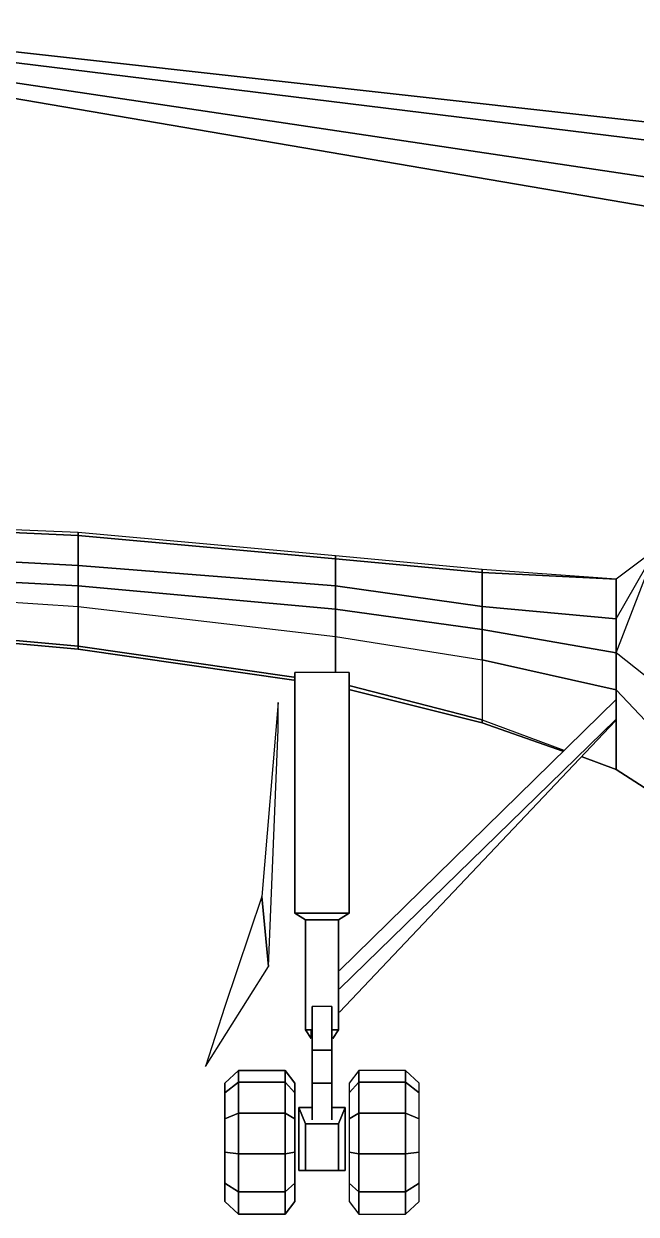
# Model space of a CAD drawing. Header units: millimetres. Extents: x -2415.6 to -2324.5, y 1851.1 to 1878.7.
# Drawn here: x -2381.68 to -2374.91, y 1851.08 to 1864.25 of the extents above; entities that cross this region are included whole.
import ezdxf

# ---------------------------------------------------------------- set-up
doc = ezdxf.new("R2010")
doc.units = ezdxf.units.MM
doc.header["$LTSCALE"] = 10
doc.layers.add('Aeronaves', color=2, linetype='Continuous')

msp = doc.modelspace()

# ---------------------------------------------------------------- linework, layer by layer
at = {"layer": 'Aeronaves'}
for p, q in [((-2384.562, 1864.246), (-2373.845, 1863.054)), ((-2373.845, 1863.054), (-2384.562, 1864.246)), ((-2373.845, 1862.84), (-2384.562, 1864.16)), ((-2384.562, 1864.16), (-2373.845, 1862.84)), ((-2384.562, 1864.01), (-2373.845, 1862.41)), ((-2373.845, 1862.41), (-2384.562, 1864.01)), ((-2373.845, 1862.066), (-2384.562, 1863.892)), ((-2384.562, 1863.892), (-2373.845, 1862.066)), ((-2381.083, 1858.619), (-2388.514, 1858.952)), ((-2381.083, 1858.619), (-2388.514, 1858.952)), ((-2381.083, 1858.587), (-2388.514, 1858.92)), ((-2388.514, 1858.92), (-2381.083, 1858.587)), ((-2388.514, 1858.652), (-2381.083, 1858.254)), ((-2381.083, 1858.254), (-2388.514, 1858.652)), ((-2381.083, 1858.587), (-2381.083, 1858.619)), ((-2378.237, 1858.362), (-2381.083, 1858.619)), ((-2381.083, 1858.619), (-2381.083, 1858.587)), ((-2378.237, 1858.362), (-2381.083, 1858.619)), ((-2378.237, 1858.33), (-2381.083, 1858.587)), ((-2381.083, 1858.587), (-2378.237, 1858.33)), ((-2381.083, 1858.254), (-2381.083, 1858.587)), ((-2381.083, 1858.587), (-2381.083, 1858.254)), ((-2388.514, 1858.437), (-2381.083, 1858.029)), ((-2381.083, 1858.029), (-2388.514, 1858.437)), ((-2374.693, 1858.437), (-2375.134, 1858.104)), ((-2375.134, 1857.664), (-2374.693, 1858.437)), ((-2374.693, 1858.437), (-2375.134, 1858.104)), ((-2375.134, 1857.288), (-2374.693, 1858.437)), ((-2388.514, 1858.287), (-2381.083, 1857.803)), ((-2388.514, 1858.287), (-2381.083, 1857.803)), ((-2378.237, 1858.33), (-2378.237, 1858.362)), ((-2378.237, 1858.362), (-2378.237, 1858.33)), ((-2376.616, 1858.211), (-2378.237, 1858.362)), ((-2376.616, 1858.211), (-2378.237, 1858.362)), ((-2378.237, 1858.029), (-2378.237, 1858.33)), ((-2378.237, 1858.33), (-2378.237, 1858.029)), ((-2376.616, 1858.179), (-2378.237, 1858.33)), ((-2378.237, 1858.33), (-2376.616, 1858.179)), ((-2381.083, 1858.254), (-2378.237, 1858.029)), ((-2381.083, 1858.029), (-2381.083, 1858.254)), ((-2381.083, 1858.254), (-2381.083, 1858.029)), ((-2378.237, 1858.029), (-2381.083, 1858.254)), ((-2376.616, 1858.179), (-2376.616, 1858.211)), ((-2375.134, 1858.104), (-2376.616, 1858.211)), ((-2376.616, 1858.211), (-2376.616, 1858.179)), ((-2375.134, 1858.104), (-2376.616, 1858.211)), ((-2375.134, 1858.104), (-2376.616, 1858.179)), ((-2376.616, 1858.179), (-2375.134, 1858.104)), ((-2376.616, 1857.803), (-2376.616, 1858.179)), ((-2376.616, 1858.179), (-2376.616, 1857.803)), ((-2381.083, 1857.363), (-2388.514, 1858.029)), ((-2388.514, 1858.029), (-2381.083, 1857.363)), ((-2381.083, 1858.029), (-2378.237, 1857.771)), ((-2381.083, 1857.803), (-2381.083, 1858.029)), ((-2381.083, 1858.029), (-2381.083, 1857.803)), ((-2378.237, 1857.771), (-2381.083, 1858.029)), ((-2378.237, 1857.771), (-2378.237, 1858.029)), ((-2378.237, 1858.029), (-2378.237, 1857.771)), ((-2378.237, 1858.029), (-2376.616, 1857.803)), ((-2376.616, 1857.803), (-2378.237, 1858.029)), ((-2375.134, 1858.104), (-2375.134, 1857.664)), ((-2375.134, 1857.664), (-2375.134, 1858.104)), ((-2386.796, 1857.836), (-2381.083, 1857.331)), ((-2381.083, 1857.331), (-2386.796, 1857.836)), ((-2381.083, 1857.803), (-2378.237, 1857.47)), ((-2381.083, 1857.803), (-2381.083, 1857.363)), ((-2381.083, 1857.803), (-2378.237, 1857.47)), ((-2381.083, 1857.363), (-2381.083, 1857.803)), ((-2378.237, 1857.771), (-2378.237, 1857.47)), ((-2378.237, 1857.47), (-2378.237, 1857.771)), ((-2378.237, 1857.771), (-2376.616, 1857.546)), ((-2376.616, 1857.546), (-2378.237, 1857.771)), ((-2376.616, 1857.803), (-2375.134, 1857.664)), ((-2376.616, 1857.546), (-2376.616, 1857.803)), ((-2376.616, 1857.803), (-2376.616, 1857.546)), ((-2375.134, 1857.664), (-2376.616, 1857.803)), ((-2375.134, 1857.664), (-2375.134, 1857.288)), ((-2375.134, 1857.288), (-2375.134, 1857.664)), ((-2376.616, 1857.546), (-2375.134, 1857.288)), ((-2375.134, 1857.288), (-2376.616, 1857.546)), ((-2376.616, 1857.546), (-2376.616, 1857.213)), ((-2376.616, 1857.213), (-2376.616, 1857.546)), ((-2381.083, 1857.331), (-2381.083, 1857.363)), ((-2381.083, 1857.363), (-2381.083, 1857.331)), ((-2378.699, 1857.019), (-2381.083, 1857.363)), ((-2381.083, 1857.363), (-2378.699, 1857.019)), ((-2378.237, 1857.084), (-2378.237, 1857.47)), ((-2378.237, 1857.47), (-2378.237, 1857.084)), ((-2378.237, 1857.47), (-2376.616, 1857.213)), ((-2378.237, 1857.47), (-2376.616, 1857.213)), ((-2378.699, 1856.987), (-2381.083, 1857.331)), ((-2381.083, 1857.331), (-2378.699, 1856.987)), ((-2376.616, 1857.213), (-2376.616, 1856.547)), ((-2375.134, 1856.88), (-2376.616, 1857.213)), ((-2376.616, 1857.213), (-2375.134, 1856.88)), ((-2376.616, 1857.213), (-2376.616, 1856.547)), ((-2374.339, 1856.654), (-2375.134, 1857.288)), ((-2375.134, 1857.288), (-2375.134, 1856.88)), ((-2374.339, 1856.654), (-2375.134, 1857.288)), ((-2375.134, 1856.88), (-2375.134, 1857.288)), ((-2378.688, 1854.41), (-2378.688, 1857.073)), ((-2378.688, 1857.073), (-2378.688, 1854.41)), ((-2378.087, 1857.073), (-2378.688, 1857.073)), ((-2378.087, 1857.073), (-2378.087, 1854.41)), ((-2378.087, 1854.41), (-2378.087, 1857.073)), ((-2378.076, 1856.923), (-2376.616, 1856.547)), ((-2376.616, 1856.547), (-2378.076, 1856.923)), ((-2378.076, 1856.88), (-2376.616, 1856.515)), ((-2376.616, 1856.515), (-2378.076, 1856.88)), ((-2375.134, 1856.88), (-2375.134, 1855.999)), ((-2373.33, 1854.958), (-2375.134, 1856.88)), ((-2375.134, 1856.88), (-2373.33, 1854.958)), ((-2375.134, 1855.999), (-2375.134, 1856.88)), ((-2378.871, 1856.74), (-2379.053, 1854.593)), ((-2378.871, 1856.44), (-2378.871, 1856.74)), ((-2375.134, 1856.772), (-2378.194, 1853.777)), ((-2378.194, 1853.777), (-2375.134, 1856.772)), ((-2378.978, 1853.819), (-2378.871, 1856.44)), ((-2375.144, 1856.547), (-2378.194, 1853.572)), ((-2378.194, 1853.572), (-2375.144, 1856.547)), ((-2375.144, 1856.536), (-2378.194, 1853.315)), ((-2378.194, 1853.315), (-2375.144, 1856.536)), ((-2376.616, 1856.547), (-2376.616, 1856.515)), ((-2376.616, 1856.515), (-2376.616, 1856.547)), ((-2376.616, 1856.547), (-2376.616, 1856.515)), ((-2376.616, 1856.547), (-2375.714, 1856.214)), ((-2376.616, 1856.515), (-2375.724, 1856.203)), ((-2375.724, 1856.203), (-2376.616, 1856.515)), ((-2375.714, 1856.214), (-2375.724, 1856.203)), ((-2375.134, 1855.999), (-2375.51, 1856.139)), ((-2375.51, 1856.139), (-2375.134, 1855.999)), ((-2375.51, 1856.139), (-2375.134, 1855.999)), ((-2375.134, 1855.999), (-2373.598, 1855.022)), ((-2375.134, 1855.999), (-2373.394, 1854.893)), ((-2373.587, 1855.001), (-2375.134, 1855.999)), ((-2375.134, 1855.999), (-2373.587, 1855.001)), ((-2378.871, 1854.893), (-2378.871, 1854.893)), ((-2379.053, 1854.593), (-2379.461, 1853.379)), ((-2378.978, 1853.819), (-2379.053, 1854.593)), ((-2379.053, 1854.593), (-2378.978, 1853.819)), ((-2378.688, 1854.41), (-2378.087, 1854.41)), ((-2378.57, 1854.335), (-2378.688, 1854.41)), ((-2378.688, 1854.41), (-2378.57, 1854.335)), ((-2378.087, 1854.41), (-2378.688, 1854.41)), ((-2378.57, 1854.335), (-2378.57, 1853.121)), ((-2378.57, 1853.121), (-2378.57, 1854.335)), ((-2378.57, 1854.335), (-2378.205, 1854.335)), ((-2378.205, 1854.335), (-2378.57, 1854.335)), ((-2378.087, 1854.41), (-2378.205, 1854.335)), ((-2378.205, 1854.335), (-2378.087, 1854.41)), ((-2378.087, 1854.41), (-2378.205, 1854.335)), ((-2378.205, 1854.335), (-2378.087, 1854.41)), ((-2378.205, 1854.335), (-2378.205, 1853.121)), ((-2378.205, 1853.121), (-2378.205, 1854.335)), ((-2379.676, 1852.713), (-2378.978, 1853.819)), ((-2379.461, 1853.379), (-2379.676, 1852.713)), ((-2378.495, 1852.896), (-2378.495, 1853.379)), ((-2378.495, 1853.379), (-2378.495, 1852.896)), ((-2378.28, 1853.379), (-2378.495, 1853.379)), ((-2378.28, 1853.379), (-2378.28, 1852.896)), ((-2378.28, 1852.896), (-2378.28, 1853.379)), ((-2378.506, 1853.121), (-2378.57, 1853.121)), ((-2378.57, 1853.121), (-2378.506, 1853.121)), ((-2378.506, 1853.121), (-2378.57, 1853.121)), ((-2378.57, 1853.121), (-2378.506, 1853.025)), ((-2378.506, 1853.025), (-2378.57, 1853.121)), ((-2378.506, 1853.025), (-2378.506, 1853.121)), ((-2378.205, 1853.121), (-2378.269, 1853.025)), ((-2378.269, 1853.025), (-2378.205, 1853.121)), ((-2378.205, 1853.121), (-2378.269, 1853.025)), ((-2378.269, 1853.121), (-2378.205, 1853.121)), ((-2378.205, 1853.121), (-2378.269, 1853.121)), ((-2378.269, 1853.025), (-2378.205, 1853.121)), ((-2378.28, 1852.896), (-2378.495, 1852.896)), ((-2378.495, 1852.896), (-2378.28, 1852.896)), ((-2378.495, 1852.896), (-2378.495, 1852.531)), ((-2378.495, 1852.531), (-2378.495, 1852.896)), ((-2378.28, 1852.896), (-2378.28, 1852.531)), ((-2378.28, 1852.531), (-2378.28, 1852.896)), ((-2379.461, 1852.531), (-2379.311, 1852.67)), ((-2379.311, 1852.67), (-2379.461, 1852.531)), ((-2379.311, 1852.67), (-2378.795, 1852.67)), ((-2379.311, 1852.542), (-2379.311, 1852.67)), ((-2379.311, 1852.67), (-2379.311, 1852.542)), ((-2378.795, 1852.67), (-2379.311, 1852.67)), ((-2378.795, 1852.67), (-2378.688, 1852.531)), ((-2378.795, 1852.542), (-2378.795, 1852.67)), ((-2378.795, 1852.67), (-2378.795, 1852.542)), ((-2378.688, 1852.531), (-2378.795, 1852.67)), ((-2377.979, 1852.67), (-2378.087, 1852.531)), ((-2377.979, 1852.67), (-2378.087, 1852.531)), ((-2377.979, 1852.67), (-2377.979, 1852.542)), ((-2377.979, 1852.542), (-2377.979, 1852.67)), ((-2377.464, 1852.67), (-2377.979, 1852.67)), ((-2377.464, 1852.67), (-2377.979, 1852.67)), ((-2377.314, 1852.531), (-2377.464, 1852.67)), ((-2377.464, 1852.67), (-2377.464, 1852.542)), ((-2377.464, 1852.542), (-2377.464, 1852.67)), ((-2377.314, 1852.531), (-2377.464, 1852.67)), ((-2379.311, 1852.542), (-2379.461, 1852.423)), ((-2379.461, 1852.423), (-2379.311, 1852.542)), ((-2379.461, 1852.423), (-2379.461, 1852.531)), ((-2379.461, 1852.531), (-2379.461, 1852.423)), ((-2378.795, 1852.542), (-2379.311, 1852.542)), ((-2379.311, 1852.542), (-2378.795, 1852.542)), ((-2379.311, 1852.198), (-2379.311, 1852.542)), ((-2379.311, 1852.542), (-2379.311, 1852.198)), ((-2378.688, 1852.423), (-2378.795, 1852.542)), ((-2378.795, 1852.542), (-2378.688, 1852.423)), ((-2378.795, 1852.198), (-2378.795, 1852.542)), ((-2378.795, 1852.542), (-2378.795, 1852.198)), ((-2378.688, 1852.423), (-2378.688, 1852.531)), ((-2378.688, 1852.531), (-2378.688, 1852.423)), ((-2378.28, 1852.531), (-2378.495, 1852.531)), ((-2378.495, 1852.531), (-2378.28, 1852.531)), ((-2378.495, 1852.531), (-2378.495, 1852.123)), ((-2378.495, 1852.123), (-2378.495, 1852.531)), ((-2378.28, 1852.123), (-2378.28, 1852.531)), ((-2378.28, 1852.531), (-2378.28, 1852.123)), ((-2377.979, 1852.542), (-2378.087, 1852.423)), ((-2378.087, 1852.423), (-2377.979, 1852.542)), ((-2378.087, 1852.531), (-2378.087, 1852.423)), ((-2378.087, 1852.531), (-2378.087, 1852.423)), ((-2377.979, 1852.542), (-2377.979, 1852.198)), ((-2377.979, 1852.198), (-2377.979, 1852.542)), ((-2377.979, 1852.542), (-2377.464, 1852.542)), ((-2377.464, 1852.542), (-2377.979, 1852.542)), ((-2377.464, 1852.542), (-2377.464, 1852.198)), ((-2377.314, 1852.423), (-2377.464, 1852.542)), ((-2377.464, 1852.542), (-2377.314, 1852.423)), ((-2377.464, 1852.198), (-2377.464, 1852.542)), ((-2377.314, 1852.423), (-2377.314, 1852.531)), ((-2377.314, 1852.423), (-2377.314, 1852.531)), ((-2379.461, 1852.134), (-2379.461, 1852.423)), ((-2379.461, 1852.423), (-2379.461, 1852.134)), ((-2378.688, 1852.134), (-2378.688, 1852.423)), ((-2378.688, 1852.423), (-2378.688, 1852.134)), ((-2378.087, 1852.423), (-2378.087, 1852.134)), ((-2378.087, 1852.423), (-2378.087, 1852.134)), ((-2377.314, 1852.134), (-2377.314, 1852.423)), ((-2377.314, 1852.134), (-2377.314, 1852.423)), ((-2378.645, 1852.262), (-2378.506, 1852.262)), ((-2378.506, 1852.262), (-2378.645, 1852.262)), ((-2378.645, 1852.262), (-2378.57, 1852.08)), ((-2378.645, 1851.564), (-2378.645, 1852.262)), ((-2378.645, 1852.262), (-2378.645, 1851.564)), ((-2378.57, 1852.08), (-2378.645, 1852.262)), ((-2378.269, 1852.262), (-2378.13, 1852.262)), ((-2378.13, 1852.262), (-2378.269, 1852.262)), ((-2378.205, 1852.08), (-2378.13, 1852.262)), ((-2378.13, 1852.262), (-2378.205, 1852.08)), ((-2378.13, 1852.262), (-2378.13, 1851.564)), ((-2378.13, 1851.564), (-2378.13, 1852.262)), ((-2379.461, 1852.134), (-2379.311, 1852.198)), ((-2379.311, 1852.198), (-2379.461, 1852.134)), ((-2379.461, 1851.768), (-2379.461, 1852.134)), ((-2379.461, 1852.134), (-2379.461, 1851.768)), ((-2379.311, 1851.747), (-2379.311, 1852.198)), ((-2379.311, 1852.198), (-2379.311, 1851.747)), ((-2378.795, 1852.198), (-2379.311, 1852.198)), ((-2379.311, 1852.198), (-2378.795, 1852.198)), ((-2378.688, 1852.134), (-2378.795, 1852.198)), ((-2378.795, 1852.198), (-2378.688, 1852.134)), ((-2378.795, 1851.747), (-2378.795, 1852.198)), ((-2378.795, 1852.198), (-2378.795, 1851.747)), ((-2378.688, 1851.768), (-2378.688, 1852.134)), ((-2378.688, 1852.134), (-2378.688, 1851.768)), ((-2378.57, 1852.08), (-2378.57, 1851.564)), ((-2378.57, 1851.564), (-2378.57, 1852.08)), ((-2378.57, 1852.08), (-2378.205, 1852.08)), ((-2378.205, 1852.08), (-2378.57, 1852.08)), ((-2378.205, 1851.564), (-2378.205, 1852.08)), ((-2378.205, 1852.08), (-2378.205, 1851.564)), ((-2377.979, 1852.198), (-2378.087, 1852.134)), ((-2378.087, 1852.134), (-2377.979, 1852.198)), ((-2378.087, 1852.134), (-2378.087, 1851.768)), ((-2378.087, 1852.134), (-2378.087, 1851.768)), ((-2377.979, 1852.198), (-2377.979, 1851.747)), ((-2377.979, 1851.747), (-2377.979, 1852.198)), ((-2377.979, 1852.198), (-2377.464, 1852.198)), ((-2377.464, 1852.198), (-2377.979, 1852.198)), ((-2377.464, 1852.198), (-2377.464, 1851.747)), ((-2377.464, 1852.198), (-2377.314, 1852.134)), ((-2377.314, 1852.134), (-2377.464, 1852.198)), ((-2377.464, 1851.747), (-2377.464, 1852.198)), ((-2377.314, 1851.768), (-2377.314, 1852.134)), ((-2377.314, 1851.768), (-2377.314, 1852.134)), ((-2379.461, 1851.768), (-2379.311, 1851.747)), ((-2379.461, 1851.425), (-2379.461, 1851.768)), ((-2379.461, 1851.768), (-2379.461, 1851.425)), ((-2379.311, 1851.747), (-2379.461, 1851.768)), ((-2379.311, 1851.747), (-2378.795, 1851.747)), ((-2379.311, 1851.328), (-2379.311, 1851.747)), ((-2379.311, 1851.747), (-2379.311, 1851.328)), ((-2378.795, 1851.747), (-2379.311, 1851.747)), ((-2378.688, 1851.768), (-2378.795, 1851.747)), ((-2378.795, 1851.747), (-2378.688, 1851.768)), ((-2378.795, 1851.328), (-2378.795, 1851.747)), ((-2378.795, 1851.747), (-2378.795, 1851.328)), ((-2378.688, 1851.425), (-2378.688, 1851.768)), ((-2378.688, 1851.768), (-2378.688, 1851.425)), ((-2378.087, 1851.768), (-2378.087, 1851.425)), ((-2377.979, 1851.747), (-2378.087, 1851.768)), ((-2378.087, 1851.768), (-2378.087, 1851.425)), ((-2378.087, 1851.768), (-2377.979, 1851.747)), ((-2377.979, 1851.747), (-2377.979, 1851.328)), ((-2377.979, 1851.328), (-2377.979, 1851.747)), ((-2377.979, 1851.747), (-2377.464, 1851.747)), ((-2377.464, 1851.747), (-2377.979, 1851.747)), ((-2377.464, 1851.747), (-2377.314, 1851.768)), ((-2377.314, 1851.768), (-2377.464, 1851.747)), ((-2377.464, 1851.747), (-2377.464, 1851.328)), ((-2377.464, 1851.328), (-2377.464, 1851.747)), ((-2377.314, 1851.425), (-2377.314, 1851.768)), ((-2377.314, 1851.425), (-2377.314, 1851.768)), ((-2378.57, 1851.564), (-2378.645, 1851.564)), ((-2378.645, 1851.564), (-2378.57, 1851.564)), ((-2378.57, 1851.564), (-2378.205, 1851.564)), ((-2378.205, 1851.564), (-2378.57, 1851.564)), ((-2378.13, 1851.564), (-2378.205, 1851.564)), ((-2378.205, 1851.564), (-2378.13, 1851.564)), ((-2378.13, 1851.564), (-2378.205, 1851.564)), ((-2379.461, 1851.425), (-2379.311, 1851.328)), ((-2379.461, 1851.221), (-2379.461, 1851.425)), ((-2379.461, 1851.425), (-2379.461, 1851.221)), ((-2379.311, 1851.328), (-2379.461, 1851.425)), ((-2378.688, 1851.425), (-2378.795, 1851.328)), ((-2378.795, 1851.328), (-2378.688, 1851.425)), ((-2378.688, 1851.221), (-2378.688, 1851.425)), ((-2378.688, 1851.425), (-2378.688, 1851.221)), ((-2378.087, 1851.425), (-2378.087, 1851.221)), ((-2377.979, 1851.328), (-2378.087, 1851.425)), ((-2378.087, 1851.425), (-2378.087, 1851.221)), ((-2378.087, 1851.425), (-2377.979, 1851.328)), ((-2377.464, 1851.328), (-2377.314, 1851.425)), ((-2377.314, 1851.425), (-2377.464, 1851.328)), ((-2377.314, 1851.221), (-2377.314, 1851.425)), ((-2377.314, 1851.221), (-2377.314, 1851.425)), ((-2379.311, 1851.328), (-2378.795, 1851.328)), ((-2379.311, 1851.081), (-2379.311, 1851.328)), ((-2379.311, 1851.328), (-2379.311, 1851.081)), ((-2378.795, 1851.328), (-2379.311, 1851.328)), ((-2378.795, 1851.081), (-2378.795, 1851.328)), ((-2378.795, 1851.328), (-2378.795, 1851.081)), ((-2377.979, 1851.328), (-2377.979, 1851.081)), ((-2377.979, 1851.081), (-2377.979, 1851.328)), ((-2377.464, 1851.328), (-2377.979, 1851.328)), ((-2377.979, 1851.328), (-2377.464, 1851.328)), ((-2377.464, 1851.328), (-2377.464, 1851.081)), ((-2377.464, 1851.081), (-2377.464, 1851.328)), ((-2379.461, 1851.221), (-2379.311, 1851.081)), ((-2379.311, 1851.081), (-2379.461, 1851.221)), ((-2378.688, 1851.221), (-2378.795, 1851.081)), ((-2378.795, 1851.081), (-2378.688, 1851.221)), ((-2378.087, 1851.221), (-2377.979, 1851.081)), ((-2378.087, 1851.221), (-2377.979, 1851.081)), ((-2377.464, 1851.081), (-2377.314, 1851.221)), ((-2377.464, 1851.081), (-2377.314, 1851.221)), ((-2379.311, 1851.081), (-2378.795, 1851.081)), ((-2378.795, 1851.081), (-2379.311, 1851.081)), ((-2377.979, 1851.081), (-2377.464, 1851.081)), ((-2377.979, 1851.081), (-2377.464, 1851.081))]:
    msp.add_line(p, q, dxfattribs=at)

doc.saveas('drawing.dxf')
